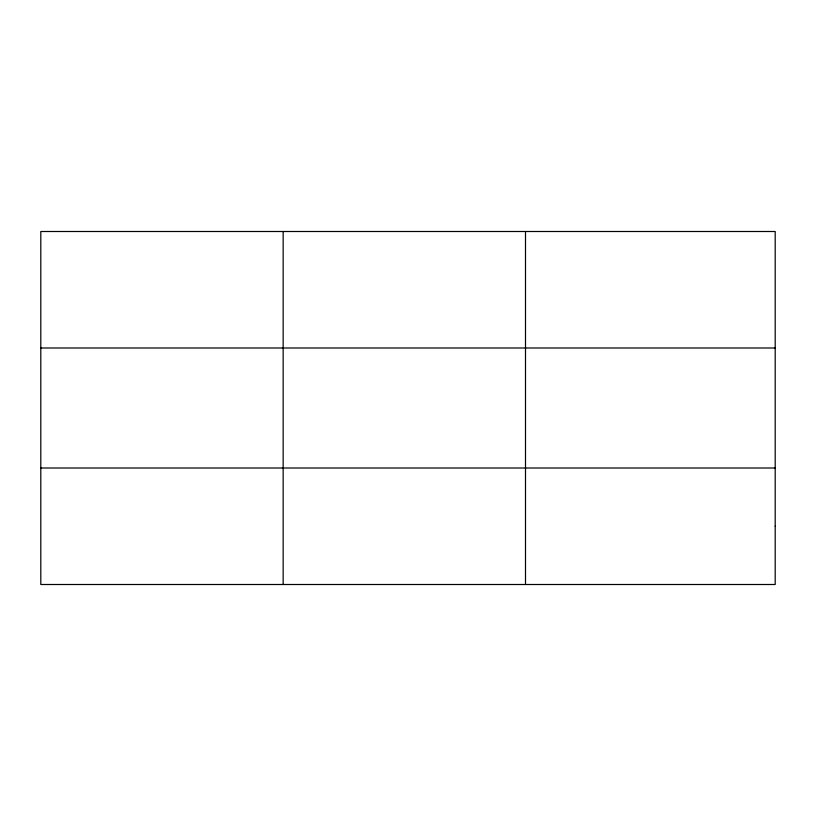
<?xml version="1.0" encoding="UTF-8"?>
<svg xmlns="http://www.w3.org/2000/svg" width="816" height="816" viewBox="0 0 816 816"><rect width="100%" height="100%" fill="white"/><g stroke="black" fill="none" stroke-linecap="round" stroke-linejoin="round"><path stroke-width="1.22" d="M283.152 584.501L283.152 231.499M525.504 584.501L525.504 231.499M40.8 347.993L775.2 347.993M40.8 468.007L775.2 468.007M775.2 526.249L775.2 584.501L40.8 584.501L40.8 231.499L775.2 231.499L775.2 526.249"/></g></svg>
